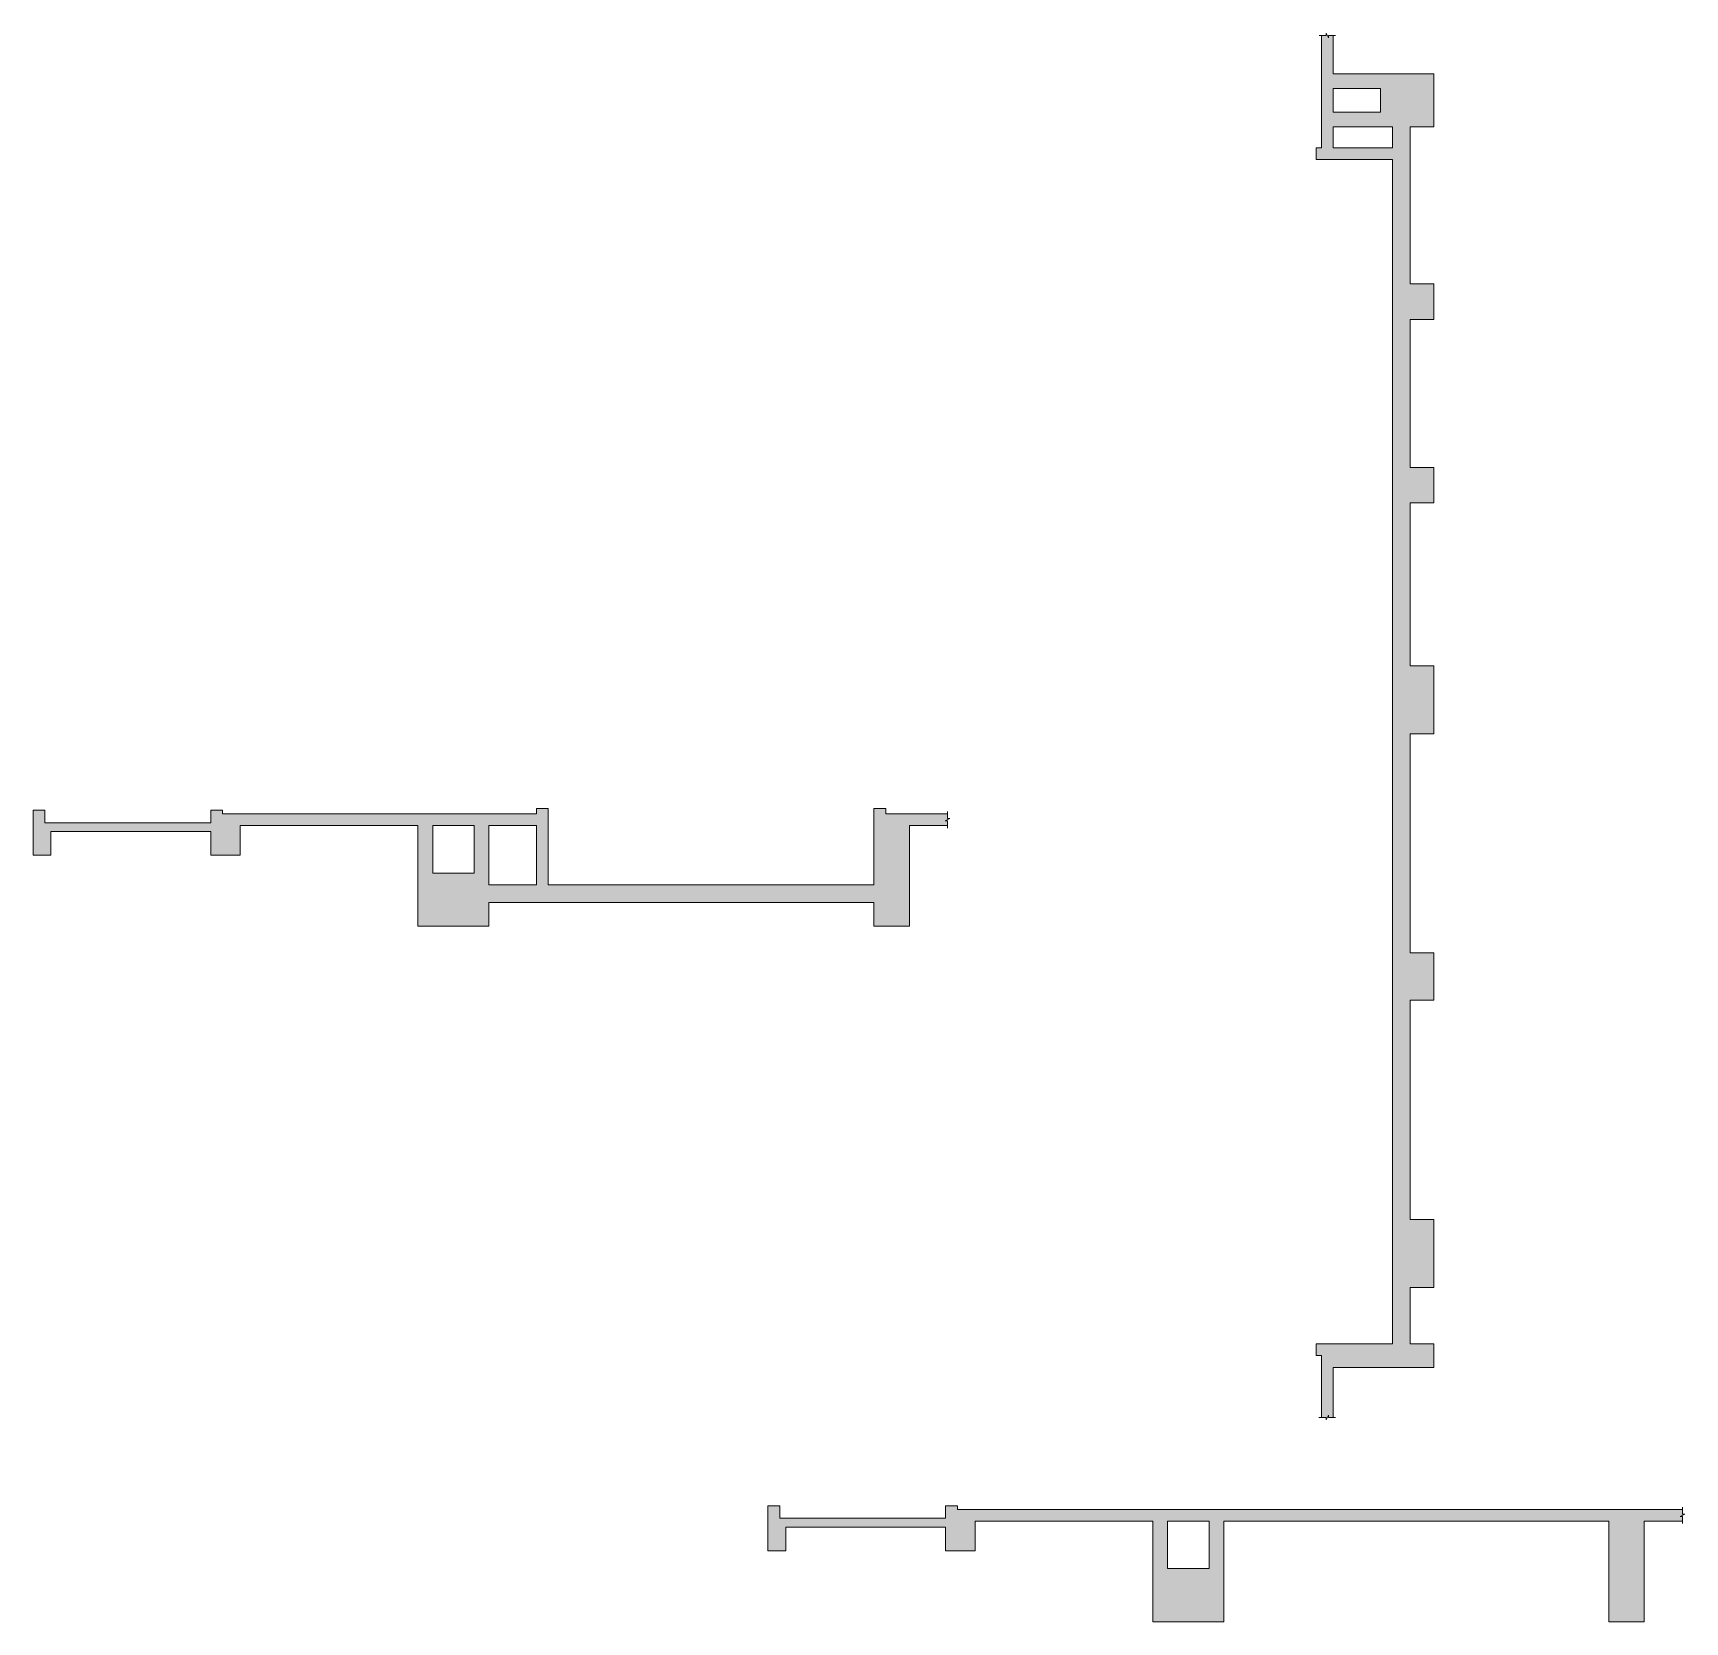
# Model space of a CAD drawing. Header units: millimetres. Extents: x -16159 to 192180, y 7350 to 45400.
# Drawn here: x -16159 to 11740, y 12801 to 39636 of the extents above.
import ezdxf

# ---------------------------------------------------------------- set-up
doc = ezdxf.new("R2010")
doc.units = ezdxf.units.MM
doc.layers.add('NDC_S_DIM', color=1, linetype='Continuous', lineweight=15)
doc.layers.add('NDC_S_HATCH MATERIAL', color=8, linetype='Continuous', lineweight=13)
pattern_1 = [(50, (0, 0), (215.17805, -18.82564), [22.5, -247.5]), (355, (0, 0), (-41.6254, 225.6576), [18, -198]), (100.4514, (17.93, -1.57), (173.5528, 206.8319), [19.1221, -210.3426]), (46.1842, (0, 60), (320.1723, -49.6557), [33.75, -371.25]), (96.6356, (26.68, 55.86), (280.3988, 292.2354), [28.683, -315.514]), (351.1842, (0, 60), (280.3986, 292.2356), [27, -297]), (21, (30, 45), (179.0721, -120.7857), [22.5, -247.5]), (326, (30, 45), (72.9946, 217.545), [18, -198]), (71.4514, (44.92, 34.93), (252.0668, 96.7591), [19.1221, -210.3426]), (37.5, (0, 0), (3.64796, 99.86816), [0, -195.6, 0, -201, 0, -198.75]), (7.5, (0, 0), (78.92086, 118.32351), [0, -114.6, 0, -191.1, 0, -75.75]), (327.5, (-66.9, 0), (160.14673, -6.76646), [0, -75, 0, -234, 0, -310.5]), (317.5, (-96.9, 0), (174.95585, 30.0315), [0, -97.5, 0, -155.4, 0, -220.5]), (45, (0, 0), (-90.1561, 90.1561), []), (45, (0, 36.75), (-90.1561, 90.1561), [])]

msp = doc.modelspace()

# ---------------------------------------------------------------- hatches: boundary and pattern name
at = {"layer": 'NDC_S_HATCH MATERIAL', "ltscale": 100}
h = msp.add_hatch(dxfattribs=at)
h.set_pattern_fill('BT-01', color=256, scale=30, pattern_type=2)
h.set_pattern_definition(pattern_1)
h.paths.add_polyline_path([(7499, 24100), (7099, 24100), (7099, 27800), (7499, 27800), (7499, 28950), (7099, 28950), (7099, 31700), (7499, 31700), (7499, 32300), (7099, 32300), (7099, 34800), (7499, 34800), (7499, 35400), (7099, 35400), (7099, 37500), (7099, 37700), (7099, 38050), (7499, 38050), (7499, 38950), (5799, 38950), (5799, 39596), (5720, 39596), (5720, 39556), (5680, 39636), (5680, 39596), (5599, 39596), (5599, 37700), (5509, 37700), (5509, 37500), (6799, 37500), (6799, 34955), (6799, 19708), (6799, 17500), (5509, 17500), (5509, 17300), (5599, 17300), (5599, 16254), (5699, 16254), (5719, 16294), (5719, 16254), (5799, 16254), (5799, 17100), (7499, 17100), (7499, 17500), (7099, 17500), (7099, 18450), (7499, 18450), (7499, 19600), (7099, 19600), (7099, 23300), (7499, 23300)])
h.paths.add_polyline_path([(6799, 37700), (5799, 37700), (5799, 38050), (6799, 38050)], flags=16)
h.paths.add_polyline_path([(6599, 38300), (5799, 38300), (5799, 38700), (6599, 38700)], flags=16)
h = msp.add_hatch(dxfattribs=at)
h.set_pattern_fill('BT-01', color=256, scale=30, pattern_type=2)
h.set_pattern_definition(pattern_1)
h.paths.add_polyline_path([(-8459, 24950), (-1959, 24950), (-1959, 24550), (-1359, 24550), (-1359, 26250), (-713, 26250), (-713, 26330), (-753, 26330), (-673, 26370), (-713, 26370), (-713, 26450), (-1759, 26450), (-1759, 26540), (-1959, 26540), (-1959, 25250), (-7459, 25250), (-7459, 26540), (-7659, 26540), (-7659, 26450), (-12959, 26450), (-12959, 26510), (-13159, 26510), (-13159, 26300), (-15959, 26300), (-15959, 26510), (-16159, 26510), (-16159, 25750), (-15859, 25750), (-15859, 26150), (-13159, 26150), (-13159, 25750), (-12659, 25750), (-12659, 26250), (-9659, 26250), (-9659, 25450), (-9659, 24550), (-8459, 24550)])
h.paths.add_polyline_path([(-9409, 25450), (-9409, 26250), (-8709, 26250), (-8709, 25450)], flags=16)
h.paths.add_polyline_path([(-8459, 25250), (-8459, 25450), (-8459, 26250), (-7659, 26250), (-7659, 25250)], flags=16)
h = msp.add_hatch(dxfattribs=at)
h.set_pattern_fill('BT-01', color=256, scale=30, pattern_type=2)
h.set_pattern_definition(pattern_1)
h.paths.add_polyline_path([(3953, 13701), (3953, 14501), (10453, 14501), (10453, 12801), (11053, 12801), (11053, 14501), (11700, 14501), (11700, 14581), (11660, 14581), (11740, 14621), (11700, 14621), (11700, 14701), (10653, 14701), (-547, 14701), (-547, 14761), (-747, 14761), (-747, 14551), (-3547, 14551), (-3547, 14761), (-3747, 14761), (-3747, 14001), (-3447, 14001), (-3447, 14401), (-747, 14401), (-747, 14001), (-247, 14001), (-247, 14501), (2753, 14501), (2753, 13701), (2753, 12801), (3953, 12801)])
h.paths.add_polyline_path([(3003, 13701), (3003, 14501), (3703, 14501), (3703, 13701)], flags=16)

# ---------------------------------------------------------------- linework, layer by layer
at = {"layer": 'NDC_S_DIM', "ltscale": 100}
for points in [[(5840, 39596), (5720, 39596), (5720, 39556), (5680, 39636), (5680, 39596), (5560, 39596)], [(5599, 16254), (5599, 17300), (5509, 17300), (5509, 17500), (6799, 17500), (6799, 19708), (6799, 34955), (6799, 37500), (5509, 37500), (5509, 37700), (5599, 37700), (5599, 39596)], [(5799, 16254), (5799, 17100), (7499, 17100), (7499, 17500), (7099, 17500), (7099, 18450), (7499, 18450), (7499, 19600), (7099, 19600), (7099, 23300), (7499, 23300), (7499, 24100), (7099, 24100), (7099, 27800), (7499, 27800), (7499, 28950), (7099, 28950), (7099, 31700), (7499, 31700), (7499, 32300), (7099, 32300), (7099, 34800), (7499, 34800), (7499, 35400), (7099, 35400), (7099, 38050), (7499, 38050), (7499, 38950), (5799, 38950), (5799, 39596)], [(7499, 38950), (6599, 38950)], [(6799, 38050), (6799, 37700), (5799, 37700), (5799, 38050), (6799, 38050)], [(6678, 38050), (5878, 38050)], [(7099, 37500), (7099, 37500)], [(-713, 26450), (-1759, 26450), (-1759, 26540), (-1959, 26540), (-1959, 25250), (-7459, 25250), (-7459, 26540), (-7659, 26540), (-7659, 26450), (-12959, 26450), (-12959, 26510), (-13159, 26510), (-13159, 26300), (-15959, 26300), (-15959, 26510), (-16159, 26510), (-16159, 25750), (-15859, 25750), (-15859, 26150), (-13159, 26150), (-13159, 25750), (-12659, 25750), (-12659, 26250), (-9659, 26250), (-9659, 24550), (-8459, 24550), (-8459, 24950), (-1959, 24950), (-1959, 24550), (-1359, 24550), (-1359, 26250), (-713, 26250)], [(-9659, 26250), (-9659, 26250)], [(-8709, 25450), (-9409, 25450), (-9409, 26250), (-8709, 26250), (-8709, 25450)], [(-8459, 26250), (-7659, 26250), (-7659, 25250), (-8459, 25250), (-8459, 25450)], [(-8459, 26250), (-8459, 26250)], [(-8459, 25450), (-8459, 26250)], [(-713, 26210), (-713, 26330), (-753, 26330), (-673, 26370), (-713, 26370), (-713, 26490)], [(7099, 17500), (7099, 18450)], [(5839, 16254), (5719, 16254), (5719, 16294), (5679, 16214), (5679, 16254), (5559, 16254)], [(11700, 14701), (-547, 14701), (-547, 14761), (-747, 14761), (-747, 14551), (-3547, 14551), (-3547, 14761), (-3747, 14761), (-3747, 14001), (-3447, 14001), (-3447, 14401), (-747, 14401), (-747, 14001), (-247, 14001), (-247, 14501), (2753, 14501), (2753, 13701), (2753, 12801), (3953, 12801), (3953, 14501), (10453, 14501), (10453, 12801), (11053, 12801), (11053, 14501), (11700, 14501)], [(11700, 14461), (11700, 14581), (11660, 14581), (11740, 14621), (11700, 14621), (11700, 14741)], [(2753, 14501), (2753, 14501)], [(3703, 13701), (3003, 13701), (3003, 14501), (3703, 14501), (3703, 13701)], [(3953, 14501), (3953, 14501)]]:
    msp.add_lwpolyline(points, dxfattribs=at)
msp.add_lwpolyline([(6599, 38300), (5799, 38300), (5799, 38700), (6599, 38700)], close=True, dxfattribs=at)

doc.saveas('drawing.dxf')
